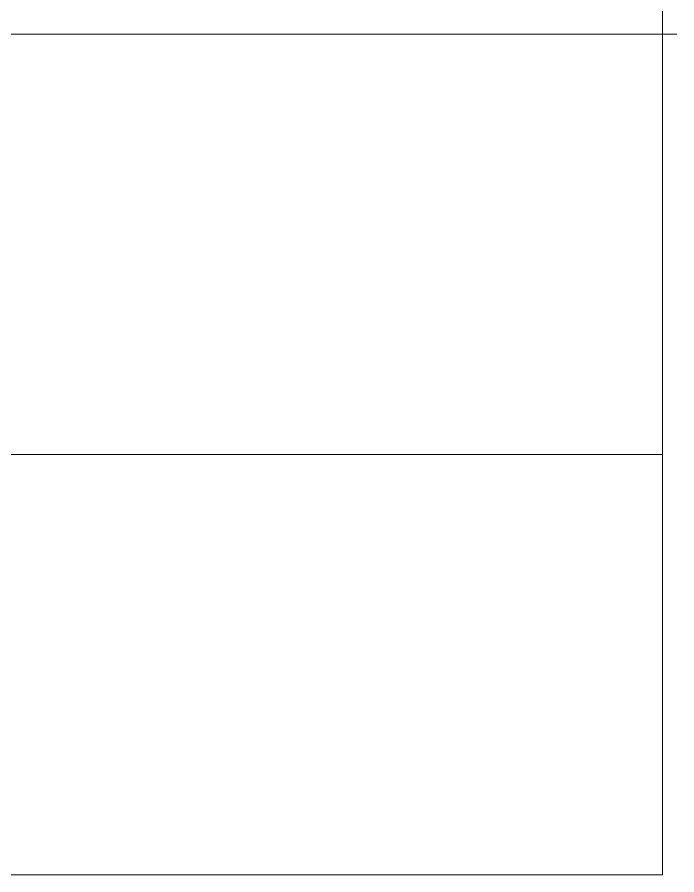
# Model space of a CAD drawing. Header units: millimetres. Extents: x 578 to 4608, y -138 to 2677.
# Drawn here: x 4431.4 to 4608.3, y -138.3 to 91.5 of the extents above; entities that cross this region are included whole.
import ezdxf

# ---------------------------------------------------------------- set-up
doc = ezdxf.new("R2010")
doc.units = ezdxf.units.MM
doc.header["$MEASUREMENT"] = 0
doc.layers.add('Domyślny', color=7, linetype='Continuous', true_color=0x000000)

msp = doc.modelspace()

# ---------------------------------------------------------------- linework, layer by layer
at = {"layer": 'Domyślny', "color": 18, "lineweight": 15, "true_color": 0x000000}
for p, q in [((4604.45, -138.31), (4604.45, 2677.4)), ((4604.45, 312.23), (4604.45, -138.3)), ((3085.22, 86.99), (4608.26, 86.99)), ((3085.22, -25.69), (4604.45, -25.69)), ((4604.45, -138.31), (578.04, -138.31)), ((4604.45, -138.31), (3085.22, -138.31))]:
    msp.add_line(p, q, dxfattribs=at)

doc.saveas('drawing.dxf')
